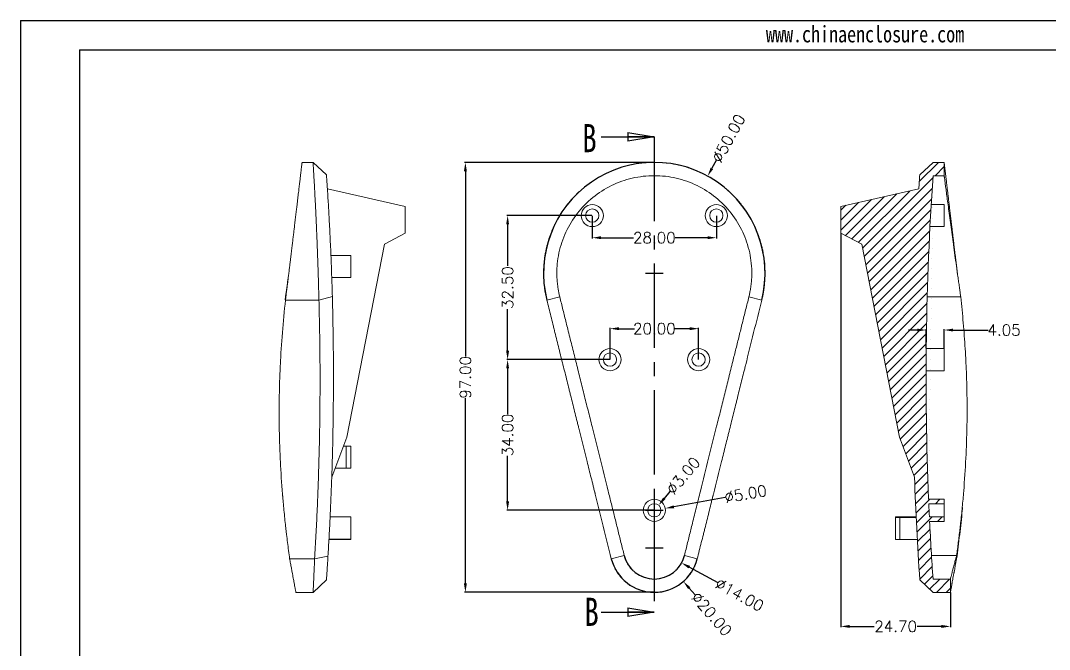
# Model space of a CAD drawing. Header units: inches. Extents: x -1125 to 2189, y 556 to 1115.
# Drawn here: x -669.9 to -437.7, y 693.5 to 835.4 of the extents above; entities that cross this region are included whole.
import ezdxf

# ---------------------------------------------------------------- set-up
doc = ezdxf.new("R2010")
doc.units = ezdxf.units.IN
doc.linetypes.add('CENTER2', pattern=[28.575, 19.05, -3.175, 3.175, -3.175])
doc.layers.add('文字', color=81, linetype='Continuous')
doc.styles.add('SLDTEXTSTYLE0', font='TXT', dxfattribs={"width": 0.75})
doc.styles.get("Standard").update_dxf_attribs({"font": 'txt', "bigfont": 'gbcbig.shx'})
doc.styles.add('宋体', font='', dxfattribs={"width": 0.8, "height": 3.5})
doc.styles.get('宋体').set_extended_font_data('SimSun')
doc.dimstyles.new('2.5', dxfattribs={"dimtxt": 2.5, "dimasz": 2, "dimexe": 0.18, "dimexo": 0.0625, "dimgap": 0.09, "dimtad": 0, "dimzin": 0, "dimdsep": 46, "dimtxsty": 'Standard', "dimcen": 2, "dimclrd": 3, "dimclre": 3, "dimclrt": 256, "dimadec": 0, "dimazin": 0, "dimtfac": 1, "dimtofl": 0, "dimtmove": 0, "dimatfit": 3, "dimfxl": 1, "dimtolj": 1, "dimtzin": 0, "dimarcsym": 0})

# ---------------------------------------------------------------- blocks, each defined once
blk = doc.blocks.new('_CLOSED')
at = {"color": 0, "linetype": 'ByBlock', "lineweight": -2}
for p, q in [((-1, 0.166667), (0, 0)), ((-1, 0.166667), (-1, -0.166667)), ((0, 0), (-1, -0.166667)), ((0, 0), (-1, 0))]:
    blk.add_line(p, q, dxfattribs=at)
blk = doc.blocks.new('*D108')
at = {"color": 3, "lineweight": -2}
for p, q in [((-526.9, 714.43), (-526.9, 718.43)), ((-528.9, 716.43), (-524.9, 716.43)), ((-517.72, 705.86), (-519.03, 707.37))]:
    blk.add_line(p, q, dxfattribs=at)
at = {"color": 3}
blk.add_solid([(-518.78, 707.59), (-519.28, 707.15), (-520.34, 708.88)], dxfattribs=at)
at = {"layer": 'Defpoints', "color": 0}
for p in [(-533.46, 723.97), (-520.34, 708.88)]:
    blk.add_point(p, dxfattribs=at)
at = {"insert": (-513.97, 701.55), "char_height": 2.5, "attachment_point": 5, "rotation": 310.9993}
blk.add_mtext('\\A1;∅20.00', dxfattribs=at)
blk = doc.blocks.new('*D109')
at = {"color": 3, "lineweight": -2}
for p, q in [((-512.94, 803.84), (-513.9, 802.09)), ((-526.9, 776.43), (-526.9, 780.43)), ((-528.9, 778.43), (-524.9, 778.43))]:
    blk.add_line(p, q, dxfattribs=at)
at = {"color": 3}
blk.add_solid([(-514.19, 802.25), (-513.61, 801.93), (-514.86, 800.34)], dxfattribs=at)
at = {"layer": 'Defpoints', "color": 0}
for p in [(-514.86, 800.34), (-538.94, 756.52)]:
    blk.add_point(p, dxfattribs=at)
at = {"insert": (-510.18, 808.85), "char_height": 2.5, "attachment_point": 5, "rotation": 61.2091}
blk.add_mtext('\\A1;∅50.00', dxfattribs=at)
blk = doc.blocks.new('*D110')
at = {"color": 3, "lineweight": -2}
for p, q in [((-540.9, 791.36), (-540.9, 786.25)), ((-512.9, 791.36), (-512.9, 786.25)), ((-538.9, 786.43), (-531.58, 786.43)), ((-514.9, 786.43), (-522.23, 786.43))]:
    blk.add_line(p, q, dxfattribs=at)
at = {"color": 3}
for points in [[(-538.9, 786.77), (-538.9, 786.1), (-540.9, 786.43)], [(-514.9, 786.77), (-514.9, 786.1), (-512.9, 786.43)]]:
    blk.add_solid(points, dxfattribs=at)
at = {"layer": 'Defpoints', "color": 0}
for p in [(-540.9, 791.43), (-512.9, 791.43), (-512.9, 786.43)]:
    blk.add_point(p, dxfattribs=at)
at = {"insert": (-526.9, 786.43), "char_height": 2.5, "attachment_point": 5}
blk.add_mtext('\\A1;28.00', dxfattribs=at)
blk = doc.blocks.new('*D111')
at = {"color": 3, "lineweight": -2}
for p, q in [((-536.9, 758.99), (-536.9, 766.09)), ((-534.9, 765.91), (-531.37, 765.91)), ((-518.9, 765.91), (-522.44, 765.91)), ((-516.9, 758.99), (-516.9, 766.09))]:
    blk.add_line(p, q, dxfattribs=at)
at = {"color": 3}
for points in [[(-534.9, 766.25), (-534.9, 765.58), (-536.9, 765.91)], [(-518.9, 766.25), (-518.9, 765.58), (-516.9, 765.91)]]:
    blk.add_solid(points, dxfattribs=at)
at = {"layer": 'Defpoints', "color": 0}
for p in [(-516.9, 765.91), (-536.9, 758.93), (-516.9, 758.93)]:
    blk.add_point(p, dxfattribs=at)
at = {"insert": (-526.9, 765.91), "char_height": 2.5, "attachment_point": 5}
blk.add_mtext('\\A1;20.00', dxfattribs=at)
blk = doc.blocks.new('*D112')
at = {"color": 3, "lineweight": -2}
for p, q in [((-540.97, 791.43), (-560.19, 791.43)), ((-560.01, 789.43), (-560.01, 780.06)), ((-560.01, 760.93), (-560.01, 770.3)), ((-536.97, 758.93), (-560.19, 758.93))]:
    blk.add_line(p, q, dxfattribs=at)
at = {"color": 3}
for points in [[(-560.35, 789.43), (-559.68, 789.43), (-560.01, 791.43)], [(-560.35, 760.93), (-559.68, 760.93), (-560.01, 758.93)]]:
    blk.add_solid(points, dxfattribs=at)
at = {"layer": 'Defpoints', "color": 0}
for p in [(-540.9, 791.43), (-560.01, 758.93), (-536.9, 758.93)]:
    blk.add_point(p, dxfattribs=at)
at = {"insert": (-560.01, 775.18), "char_height": 2.5, "attachment_point": 5, "rotation": 90}
blk.add_mtext('\\A1;32.50', dxfattribs=at)
blk = doc.blocks.new('*D113')
at = {"color": 3, "lineweight": -2}
for p, q in [((-536.97, 758.93), (-560.19, 758.93)), ((-560.01, 756.93), (-560.01, 746.6)), ((-560.01, 726.93), (-560.01, 737.25)), ((-526.97, 724.93), (-560.19, 724.93))]:
    blk.add_line(p, q, dxfattribs=at)
at = {"color": 3}
for points in [[(-560.35, 756.93), (-559.68, 756.93), (-560.01, 758.93)], [(-560.35, 726.93), (-559.68, 726.93), (-560.01, 724.93)]]:
    blk.add_solid(points, dxfattribs=at)
at = {"layer": 'Defpoints', "color": 0}
for p in [(-536.9, 758.93), (-560.01, 724.93), (-526.9, 724.93)]:
    blk.add_point(p, dxfattribs=at)
at = {"insert": (-560.01, 741.93), "char_height": 2.5, "attachment_point": 5, "rotation": 90}
blk.add_mtext('\\A1;34.00', dxfattribs=at)
blk = doc.blocks.new('*D114')
at = {"color": 3, "lineweight": -2}
for p, q in [((-523.38, 729.15), (-524.66, 727.62)), ((-526.9, 722.93), (-526.9, 726.93)), ((-528.9, 724.93), (-524.9, 724.93))]:
    blk.add_line(p, q, dxfattribs=at)
at = {"color": 3}
blk.add_solid([(-524.92, 727.83), (-524.41, 727.4), (-525.94, 726.08)], dxfattribs=at)
at = {"layer": 'Defpoints', "color": 0}
for p in [(-525.94, 726.08), (-527.86, 723.78)]:
    blk.add_point(p, dxfattribs=at)
at = {"insert": (-520.39, 732.74), "char_height": 2.5, "attachment_point": 5, "rotation": 50.1775}
blk.add_mtext('\\A1;∅3.00', dxfattribs=at)
blk = doc.blocks.new('*D115')
at = {"color": 3, "lineweight": -2}
for p, q in [((-526.9, 722.93), (-526.9, 726.93)), ((-510.91, 727.8), (-522.48, 725.72)), ((-528.9, 724.93), (-524.9, 724.93))]:
    blk.add_line(p, q, dxfattribs=at)
at = {"color": 3}
blk.add_solid([(-522.53, 726.05), (-522.42, 725.4), (-524.44, 725.37)], dxfattribs=at)
at = {"layer": 'Defpoints', "color": 0}
for p in [(-529.36, 724.49), (-524.44, 725.37)]:
    blk.add_point(p, dxfattribs=at)
at = {"insert": (-506.31, 728.63), "char_height": 2.5, "attachment_point": 5, "rotation": 10.193}
blk.add_mtext('\\A1;∅5.00', dxfattribs=at)
blk = doc.blocks.new('*D116')
at = {"color": 3, "lineweight": -2}
for p, q in [((-526.9, 714.43), (-526.9, 718.43)), ((-528.9, 716.43), (-524.9, 716.43)), ((-512.5, 708.54), (-519.01, 712.1))]:
    blk.add_line(p, q, dxfattribs=at)
at = {"color": 3}
blk.add_solid([(-518.85, 712.4), (-519.17, 711.81), (-520.76, 713.07)], dxfattribs=at)
at = {"layer": 'Defpoints', "color": 0}
for p in [(-533.04, 719.79), (-520.76, 713.07)]:
    blk.add_point(p, dxfattribs=at)
at = {"insert": (-507.67, 705.89), "char_height": 2.5, "attachment_point": 5, "rotation": 331.2929}
blk.add_mtext('\\A1;∅14.00', dxfattribs=at)
blk = doc.blocks.new('*D121')
at = {"color": 3, "lineweight": -2}
for p, q in [((-467.54, 765.6), (-469.54, 765.6)), ((-465.54, 761.49), (-465.54, 765.78)), ((-461.49, 761.49), (-461.49, 765.78)), ((-459.49, 765.6), (-451.59, 765.6))]:
    blk.add_line(p, q, dxfattribs=at)
at = {"color": 3}
for points in [[(-467.54, 765.93), (-467.54, 765.27), (-465.54, 765.6)], [(-459.49, 765.93), (-459.49, 765.27), (-461.49, 765.6)]]:
    blk.add_solid(points, dxfattribs=at)
at = {"layer": 'Defpoints', "color": 0}
for p in [(-461.49, 765.6), (-465.54, 761.43), (-461.49, 761.43)]:
    blk.add_point(p, dxfattribs=at)
at = {"insert": (-447.96, 765.6), "char_height": 2.5, "attachment_point": 5}
blk.add_mtext('\\A1;4.05', dxfattribs=at)
blk = doc.blocks.new('*D122')
at = {"color": 3, "lineweight": -2}
for p, q in [((-484.79, 787.42), (-484.79, 698.56)), ((-460.09, 706.36), (-460.09, 698.56)), ((-482.79, 698.74), (-477.32, 698.74)), ((-462.09, 698.74), (-467.56, 698.74))]:
    blk.add_line(p, q, dxfattribs=at)
at = {"color": 3}
for points in [[(-482.79, 699.07), (-482.79, 698.4), (-484.79, 698.74)], [(-462.09, 699.07), (-462.09, 698.4), (-460.09, 698.74)]]:
    blk.add_solid(points, dxfattribs=at)
at = {"layer": 'Defpoints', "color": 0}
for p in [(-484.79, 787.48), (-460.09, 706.43), (-484.79, 698.74)]:
    blk.add_point(p, dxfattribs=at)
at = {"insert": (-472.44, 698.74), "char_height": 2.5, "attachment_point": 5}
blk.add_mtext('\\A1;24.70', dxfattribs=at)
blk = doc.blocks.new('*D124')
at = {"color": 3, "lineweight": -2}
for p, q in [((-526.97, 803.43), (-569.73, 803.43)), ((-569.55, 801.43), (-569.55, 759.6)), ((-569.55, 708.43), (-569.55, 750.25)), ((-526.97, 706.43), (-569.73, 706.43))]:
    blk.add_line(p, q, dxfattribs=at)
at = {"color": 3}
for points in [[(-569.88, 801.43), (-569.21, 801.43), (-569.55, 803.43)], [(-569.88, 708.43), (-569.21, 708.43), (-569.55, 706.43)]]:
    blk.add_solid(points, dxfattribs=at)
at = {"layer": 'Defpoints', "color": 0}
for p in [(-526.9, 803.43), (-569.55, 706.43), (-526.9, 706.43)]:
    blk.add_point(p, dxfattribs=at)
at = {"insert": (-569.55, 754.93), "char_height": 2.5, "attachment_point": 5, "rotation": 90}
blk.add_mtext('\\A1;97.00', dxfattribs=at)

msp = doc.modelspace()

# ---------------------------------------------------------------- hatches: boundary and pattern name
at = {"linetype": 'Continuous', "lineweight": 0}
h = msp.add_hatch(dxfattribs=at)
h.set_pattern_fill('ANSI31', color=4, scale=0.5, style=0)
edge = h.paths.add_edge_path(flags=0)
edge.add_arc((193.492, 754.927), 659.062, 182.826543, 183.958704, ccw=False)
edge.add_line((-464.768, 722.427), (-461.487, 722.427))
edge.add_line((-461.487, 722.427), (-461.487, 723.427))
edge.add_line((-461.487, 723.427), (-464.817, 723.427))
edge.add_arc((193.492, 754.927), 659.062, 182.478428, 182.739505, ccw=False)
edge.add_line((-464.954, 726.427), (-461.487, 726.427))
edge.add_line((-461.487, 726.427), (-461.487, 727.427))
edge.add_line((-461.487, 727.427), (-464.996, 727.427))
edge.add_arc((193.492, 754.927), 659.062, 176.041296, 182.391414, ccw=False)
edge.add_line((-463.998, 800.427), (-461.487, 800.427))
edge.add_line((-461.487, 800.427), (-461.487, 803.427))
edge.add_line((-461.487, 803.427), (-463.972, 803.427))
edge.add_line((-463.972, 803.427), (-466.991, 800.623))
edge.add_arc((193.492, 754.927), 662.062, 176.04227, 176.319462)
edge.add_line((-467.204, 797.427), (-484.791, 793.498))
edge.add_line((-484.791, 793.498), (-484.791, 787.484))
edge.add_line((-484.791, 787.484), (-480.074, 785.002))
edge.add_line((-480.074, 785.002), (-471.57, 741.427))
edge.add_line((-471.57, 741.427), (-468.188, 732.427))
edge.add_arc((193.492, 754.927), 662.062, 181.947555, 183.95773)
edge.add_line((-466.991, 709.232), (-463.972, 706.427))
edge.add_line((-463.972, 706.427), (-460.09, 706.427))
edge.add_line((-460.09, 706.427), (-460.09, 709.427))
edge.add_line((-460.09, 709.427), (-463.998, 709.427))

# ---------------------------------------------------------------- linework, layer by layer
for p, q in [((-669.936, 835.418), (-275.786, 835.418)), ((-669.936, 835.418), (-669.936, 556.726)), ((-656.665, 828.782), (-282.422, 828.782)), ((-656.665, 828.782), (-656.665, 563.361))]:
    msp.add_line(p, q)
at = {"color": 7, "linetype": 'Continuous', "lineweight": 30}
for p, q in [((-538.904, 809.188), (-526.904, 809.188)), ((-538.904, 701.943), (-526.904, 701.943))]:
    msp.add_line(p, q, dxfattribs=at)
at = {"color": 1, "linetype": 'CENTER2'}
msp.add_line((-526.904, 809.188), (-526.904, 701.943), dxfattribs=at)
at = {"color": 7, "linetype": 'Continuous', "lineweight": 15}
for p, q in [((-603.919, 803.427), (-606.405, 803.427)), ((-600.901, 800.623), (-603.919, 803.427)), ((-463.972, 803.427), (-466.991, 800.623)), ((-461.487, 803.427), (-463.972, 803.427)), ((-461.487, 800.427), (-461.487, 803.427)), ((-461.487, 800.427), (-463.998, 800.427)), ((-600.687, 797.427), (-583.101, 793.498)), ((-484.791, 793.498), (-467.204, 797.427)), ((-583.101, 793.498), (-583.101, 787.484)), ((-484.791, 793.498), (-484.791, 787.484)), ((-461.487, 793.927), (-464.415, 793.927)), ((-461.487, 793.927), (-461.487, 788.927)), ((-583.101, 787.484), (-587.818, 785.002)), ((-480.074, 785.002), (-484.791, 787.484)), ((-464.692, 788.927), (-461.487, 788.927)), ((-587.818, 785.002), (-596.322, 741.427)), ((-471.57, 741.427), (-480.074, 785.002)), ((-599.893, 782.427), (-595.426, 782.427)), ((-595.426, 782.427), (-595.426, 777.427)), ((-599.704, 777.427), (-595.426, 777.427)), ((-610.211, 772.419), (-610.145, 773.105)), ((-610.145, 772.379), (-610.145, 773.105)), ((-602.598, 772.379), (-610.145, 772.379)), ((-599.574, 773.191), (-602.598, 772.379)), ((-551.161, 772.379), (-548.25, 773.105)), ((-502.647, 772.379), (-505.558, 773.105)), ((-465.319, 773.105), (-457.747, 773.105)), ((-461.487, 761.427), (-465.538, 761.427)), ((-461.487, 761.427), (-461.487, 756.427)), ((-465.568, 756.427), (-461.487, 756.427)), ((-611.581, 747.686), (-611.581, 746.96)), ((-456.311, 746.694), (-456.315, 746.96)), ((-456.311, 746.96), (-456.311, 747.686)), ((-596.322, 741.427), (-599.704, 732.427)), ((-468.188, 732.427), (-471.57, 741.427)), ((-597.073, 739.427), (-596.426, 739.427)), ((-596.426, 739.427), (-596.426, 734.427)), ((-595.426, 739.427), (-596.426, 739.427)), ((-595.426, 734.427), (-595.426, 739.427)), ((-598.953, 734.427), (-596.426, 734.427)), ((-596.426, 734.427), (-595.426, 734.427)), ((-461.487, 727.427), (-464.996, 727.427)), ((-461.487, 726.427), (-461.487, 727.427)), ((-461.487, 726.427), (-464.954, 726.427)), ((-461.487, 723.427), (-461.487, 726.427)), ((-600.072, 723.427), (-595.426, 723.427)), ((-595.426, 723.427), (-595.426, 718.446)), ((-472.466, 723.297), (-472.466, 723.427)), ((-467.82, 723.427), (-472.466, 723.427)), ((-471.466, 723.297), (-472.466, 723.297)), ((-472.466, 723.297), (-472.466, 718.316)), ((-467.816, 723.34), (-471.466, 723.34)), ((-471.466, 723.297), (-471.466, 723.34)), ((-471.466, 718.316), (-471.466, 723.297)), ((-464.817, 723.427), (-461.487, 723.427)), ((-464.768, 722.427), (-461.487, 722.427)), ((-461.487, 722.427), (-461.487, 723.427)), ((-600.332, 718.359), (-596.426, 718.359)), ((-600.328, 718.446), (-595.426, 718.446)), ((-596.426, 718.316), (-596.426, 718.359)), ((-595.426, 718.316), (-596.426, 718.316)), ((-595.426, 718.446), (-595.426, 718.316)), ((-472.466, 718.316), (-471.466, 718.316)), ((-467.559, 718.359), (-471.466, 718.359)), ((-603.574, 714.008), (-609.215, 714.008)), ((-603.574, 714.008), (-600.554, 714.552)), ((-536.607, 714.008), (-533.696, 714.734)), ((-517.201, 714.008), (-520.112, 714.734)), ((-464.343, 714.734), (-458.677, 714.734)), ((-458.677, 714.008), (-458.677, 714.734)), ((-603.919, 706.427), (-600.901, 709.232)), ((-466.991, 709.232), (-463.972, 706.427)), ((-463.998, 709.427), (-460.09, 709.427)), ((-460.09, 706.427), (-460.09, 709.427)), ((-607.802, 706.427), (-603.919, 706.427)), ((-463.972, 706.427), (-460.09, 706.427))]:
    msp.add_line(p, q, dxfattribs=at)
for centre, radius in [((-540.904, 791.427), 2.5), ((-540.904, 791.427), 1.5), ((-512.904, 791.427), 2.5), ((-512.904, 791.427), 1.5), ((-536.904, 758.927), 2.5), ((-536.904, 758.927), 1.5), ((-516.904, 758.927), 2.5), ((-516.904, 758.927), 1.5), ((-526.904, 724.927), 2.5), ((-526.904, 724.927), 1.5)]:
    msp.add_circle(centre, radius, dxfattribs=at)
for centre, radius, start, end in [((-526.904, 778.427), 25, 345.9233, 194.00079), ((-526.904, 716.427), 10, 194.0008, 345.9992), ((-526.904, 716.427), 7, 194.0008, 345.9992)]:
    msp.add_arc(centre, radius, start, end)
for radius, start, end in [(662.062, 176.04227, 176.319462), (659.062, 176.041296, 182.391414), (662.062, 181.947555, 183.95773), (659.062, 182.478428, 182.739505), (659.062, 182.826543, 183.958704)]:
    msp.add_arc((193.492, 754.927), radius, start, end, dxfattribs=at)
for points, knots in [([(-602.598, 772.379), (-602.61, 772.833), (-602.632, 773.744), (-602.67, 775.137), (-602.71, 776.553), (-602.746, 777.761), (-602.777, 778.757), (-602.802, 779.539), (-602.829, 780.335), (-602.856, 781.144), (-602.885, 781.963), (-602.915, 782.794), (-602.947, 783.665), (-602.983, 784.598), (-603.022, 785.61), (-603.066, 786.688), (-603.113, 787.826), (-603.159, 788.885), (-603.201, 789.84), (-603.239, 790.674), (-603.277, 791.49), (-603.315, 792.286), (-603.352, 793.059), (-603.39, 793.842), (-603.429, 794.62), (-603.468, 795.38), (-603.504, 796.079), (-603.538, 796.721), (-603.569, 797.309), (-603.606, 797.995), (-603.648, 798.756), (-603.693, 799.561), (-603.733, 800.272), (-603.775, 800.993), (-603.815, 801.688), (-603.852, 802.317), (-603.882, 802.809), (-603.903, 803.167), (-603.916, 803.368), (-603.921, 803.451), (-603.919, 803.427), (-603.919, 803.427)], [0, 0, 0, 0, 0.0307722, 0.061835, 0.0931884, 0.1248326, 0.1417632, 0.1590135, 0.1765835, 0.1944733, 0.2126828, 0.2312121, 0.2500612, 0.2713768, 0.2945211, 0.3194942, 0.3462959, 0.3749261, 0.3957829, 0.4166397, 0.4374966, 0.458335, 0.4790747, 0.4997158, 0.5230821, 0.5454498, 0.566819, 0.5871897, 0.6065618, 0.6249354, 0.6577647, 0.689524, 0.7202135, 0.7498332, 0.7923726, 0.8339578, 0.8745892, 0.9166259, 0.9583651, 0.9998076, 1, 1, 1, 1]), ([(-502.647, 772.379), (-502.513, 772.915), (-502.377, 773.536), (-502.226, 774.422), (-502.197, 774.604), (-502.142, 774.98), (-502.116, 775.175), (-502.043, 775.761), (-502.005, 776.153), (-501.945, 776.938), (-501.925, 777.331), (-501.903, 778.117), (-501.901, 778.508), (-501.922, 779.645), (-501.97, 780.364), (-502.113, 781.721), (-502.208, 782.359), (-502.373, 783.254), (-502.431, 783.541), (-502.555, 784.103), (-502.621, 784.379), (-502.971, 785.739), (-503.31, 786.756), (-504.064, 788.642), (-504.473, 789.507), (-505.368, 791.159), (-505.851, 791.939), (-506.867, 793.405), (-507.398, 794.088), (-508.513, 795.383), (-509.095, 795.992), (-510.897, 797.702), (-512.171, 798.687), (-514.839, 800.38), (-516.224, 801.083), (-519.072, 802.218), (-520.531, 802.648), (-523.486, 803.238), (-524.985, 803.399), (-527.98, 803.449), (-529.482, 803.34), (-532.453, 802.85), (-533.921, 802.471), (-536.799, 801.437), (-538.202, 800.784), (-540.236, 799.591), (-540.902, 799.157), (-542.2, 798.218), (-542.831, 797.715), (-544.061, 796.629), (-544.659, 796.047), (-545.811, 794.806), (-546.362, 794.149), (-547.415, 792.748), (-547.919, 792), (-548.628, 790.809), (-548.856, 790.4), (-549.294, 789.558), (-549.503, 789.128), (-550.106, 787.789), (-550.478, 786.822), (-550.958, 785.262), (-551.105, 784.724), (-551.302, 783.89), (-551.363, 783.609), (-551.479, 783.029), (-551.533, 782.73), (-551.633, 782.112), (-551.679, 781.794), (-551.759, 781.139), (-551.793, 780.808), (-551.88, 779.731), (-551.917, 778.898), (-551.864, 776.08), (-551.617, 774.207), (-551.161, 772.379)], [0, 0, 0, 0, 0.015625, 0.015625, 0.0195312, 0.0195312, 0.0234375, 0.0234375, 0.03125, 0.03125, 0.0390625, 0.0390625, 0.046875, 0.046875, 0.0625, 0.0625, 0.078125, 0.078125, 0.0859375, 0.0859375, 0.09375, 0.09375, 0.125, 0.125, 0.15625, 0.15625, 0.1875, 0.1875, 0.21875, 0.21875, 0.25, 0.25, 0.3125, 0.3125, 0.375, 0.375, 0.4375, 0.4375, 0.5, 0.5, 0.5625, 0.5625, 0.625, 0.625, 0.6875, 0.6875, 0.71875, 0.71875, 0.75, 0.75, 0.78125, 0.78125, 0.8125, 0.8125, 0.84375, 0.84375, 0.859375, 0.859375, 0.875, 0.875, 0.90625, 0.90625, 0.921875, 0.921875, 0.9296875, 0.9296875, 0.9375, 0.9375, 0.9453125, 0.9453125, 0.953125, 0.953125, 0.96875, 0.96875, 1, 1, 1, 1]), ([(-610.145, 772.379), (-610.111, 772.65), (-610.039, 773.227), (-609.923, 774.157), (-609.803, 775.127), (-609.683, 776.101), (-609.567, 777.041), (-609.446, 778.024), (-609.322, 779.032), (-609.198, 780.048), (-609.081, 781.013), (-608.97, 781.926), (-608.866, 782.788), (-608.75, 783.741), (-608.624, 784.784), (-608.488, 785.912), (-608.359, 786.986), (-608.237, 788.004), (-608.105, 789.106), (-607.964, 790.285), (-607.815, 791.526), (-607.676, 792.692), (-607.526, 793.951), (-607.369, 795.274), (-607.209, 796.625), (-607.061, 797.87), (-606.927, 799.005), (-606.806, 800.024), (-606.701, 800.917), (-606.611, 801.681), (-606.536, 802.312), (-606.478, 802.808), (-606.436, 803.163), (-606.41, 803.386), (-606.406, 803.414), (-606.405, 803.427)], [0, 0, 0, 0, 0.0184732, 0.0393888, 0.0627467, 0.0835874, 0.1044283, 0.1252692, 0.148807, 0.1712814, 0.1926924, 0.2130401, 0.2323243, 0.2505451, 0.2774063, 0.3033547, 0.3283904, 0.3525136, 0.3757242, 0.4081687, 0.4397632, 0.470508, 0.5004035, 0.5431003, 0.5848013, 0.625508, 0.6678374, 0.7095244, 0.7505715, 0.7924359, 0.8339485, 0.8751122, 0.9168727, 0.9585237, 1, 1, 1, 1]), ([(-458.495, 778.428), (-458.514, 778.585), (-458.57, 779.035), (-458.659, 779.767), (-458.762, 780.609), (-458.86, 781.415), (-458.953, 782.182), (-459.041, 782.911), (-459.146, 783.78), (-459.268, 784.784), (-459.404, 785.912), (-459.533, 786.986), (-459.655, 788.004), (-459.787, 789.106), (-459.928, 790.285), (-460.076, 791.526), (-460.215, 792.692), (-460.35, 793.822), (-460.48, 794.914), (-460.604, 795.964), (-460.72, 796.939), (-460.842, 797.963), (-460.965, 799.005), (-461.085, 800.024), (-461.191, 800.917), (-461.281, 801.681), (-461.355, 802.312), (-461.414, 802.808), (-461.456, 803.163), (-461.482, 803.386), (-461.485, 803.414), (-461.487, 803.427)], [0, 0, 0, 0, 0.012047, 0.0345455, 0.0561406, 0.0768324, 0.0966208, 0.115506, 0.1334878, 0.1645439, 0.1945446, 0.2234902, 0.2513807, 0.2782161, 0.3157275, 0.352256, 0.3878022, 0.4223665, 0.4595021, 0.4959897, 0.53183, 0.5670237, 0.6159636, 0.6641609, 0.7116183, 0.7600206, 0.8080162, 0.8556086, 0.9038642, 0.9519935, 1, 1, 1, 1]), ([(-600.901, 800.623), (-600.901, 800.623), (-600.904, 800.67), (-600.892, 800.505), (-600.865, 800.106), (-600.817, 799.395), (-600.752, 798.425), (-600.672, 797.197), (-600.58, 795.73), (-600.477, 794.042), (-600.368, 792.155), (-600.255, 790.094), (-600.141, 787.884), (-600.029, 785.555), (-599.921, 783.134), (-599.82, 780.655), (-599.728, 778.149), (-599.644, 775.643), (-599.597, 774.01), (-599.574, 773.191)], [0, 0, 0, 0, 0.0001732, 0.062535, 0.1250763, 0.1871603, 0.2495812, 0.3121672, 0.374325, 0.4368485, 0.4995147, 0.5617685, 0.6244024, 0.6871381, 0.7494646, 0.8121754, 0.8749308, 0.9372734, 1, 1, 1, 1]), ([(-505.558, 773.105), (-505.524, 773.244), (-505.453, 773.533), (-505.355, 773.987), (-505.259, 774.478), (-505.17, 775.005), (-505.057, 775.779), (-504.953, 776.793), (-504.874, 778.515), (-504.964, 780.595), (-505.359, 783.097), (-506.004, 785.445), (-507.239, 788.526), (-509.399, 792.064), (-512.915, 795.653), (-517.155, 798.362), (-521.901, 800.046), (-526.908, 800.619), (-531.914, 800.045), (-536.659, 798.358), (-540.898, 795.649), (-544.412, 792.059), (-547.026, 787.778), (-548.347, 783.817), (-548.782, 780.976), (-548.898, 779.318), (-548.914, 778.069), (-548.855, 776.791), (-548.742, 775.691), (-548.597, 774.733), (-548.443, 773.915), (-548.315, 773.375), (-548.25, 773.105)], [0, 0, 0, 0, 0.00540823, 0.01125724, 0.01754703, 0.02427758, 0.03144889, 0.04711565, 0.0627826, 0.09655558, 0.1255365, 0.15831238, 0.18822918, 0.25055245, 0.31306437, 0.37552652, 0.4377053, 0.5000777, 0.56248682, 0.62466134, 0.68707572, 0.74960508, 0.81192303, 0.87448166, 0.90575843, 0.92025853, 0.93726246, 0.95291271, 0.96856333, 0.97903303, 0.98951192, 1, 1, 1, 1]), ([(-457.747, 773.105), (-457.767, 773.244), (-457.808, 773.533), (-457.872, 773.987), (-457.942, 774.478), (-458.016, 775.005), (-458.125, 775.779), (-458.267, 776.793), (-458.508, 778.515), (-458.796, 780.595), (-459.141, 783.097), (-459.463, 785.445), (-459.883, 788.525), (-460.268, 791.365), (-460.606, 793.868), (-460.834, 795.559), (-461.029, 797.015), (-461.194, 798.242), (-461.323, 799.206), (-461.396, 799.752), (-461.435, 800.038), (-461.454, 800.18), (-461.469, 800.291), (-461.479, 800.369), (-461.486, 800.418), (-461.487, 800.424), (-461.487, 800.427)], [0, 0, 0, 0, 0.01080606, 0.02249283, 0.0350603, 0.04850845, 0.06283729, 0.09414067, 0.12544443, 0.19292542, 0.25083151, 0.31632023, 0.37609627, 0.50062293, 0.56430163, 0.62572822, 0.68895919, 0.75073602, 0.81335443, 0.87517678, 0.89604976, 0.91689439, 0.9377112, 0.95850072, 0.97926347, 1, 1, 1, 1]), ([(-610.145, 773.105), (-610.104, 773.395), (-610.015, 774.02), (-609.876, 775.003), (-609.732, 776.026), (-609.59, 777.042), (-609.479, 777.835), (-609.415, 778.298), (-609.397, 778.428)], [0, 0, 0, 0, 0.16625288, 0.35854071, 0.55700608, 0.74212476, 0.92724518, 1, 1, 1, 1]), ([(-609.215, 714.008), (-609.383, 715.224), (-609.542, 716.438), (-609.767, 718.255), (-609.84, 718.86), (-609.946, 719.767), (-609.981, 720.069), (-610.032, 720.522), (-610.049, 720.673), (-610.083, 720.975), (-610.099, 721.124), (-610.251, 722.5), (-610.376, 723.719), (-610.55, 725.541), (-610.606, 726.147), (-610.687, 727.054), (-610.713, 727.356), (-610.751, 727.809), (-610.764, 727.96), (-610.783, 728.186), (-610.789, 728.261), (-610.801, 728.412), (-610.807, 728.484), (-611.016, 731.057), (-611.179, 733.523), (-611.362, 737.179), (-611.413, 738.39), (-611.475, 740.196), (-611.493, 740.796), (-611.516, 741.694), (-611.523, 741.992), (-611.533, 742.44), (-611.536, 742.589), (-611.541, 742.812), (-611.542, 742.887), (-611.545, 743.035), (-611.546, 743.108), (-611.569, 744.403), (-611.58, 745.622), (-611.581, 747.45), (-611.579, 748.059), (-611.572, 748.973), (-611.569, 749.277), (-611.561, 749.887), (-611.557, 750.194), (-611.532, 751.702), (-611.501, 752.914), (-611.441, 754.74), (-611.418, 755.349), (-611.38, 756.266), (-611.367, 756.572), (-611.346, 757.032), (-611.339, 757.185), (-611.328, 757.415), (-611.324, 757.491), (-611.317, 757.645), (-611.313, 757.724), (-611.073, 762.561), (-610.685, 767.421), (-610.145, 772.379)], [0, 0, 0, 0, 0.0625, 0.0625, 0.09375, 0.09375, 0.109375, 0.109375, 0.1171875, 0.1171875, 0.125, 0.125, 0.1875, 0.1875, 0.21875, 0.21875, 0.234375, 0.234375, 0.2421875, 0.2421875, 0.2460938, 0.2460938, 0.25, 0.25, 0.375, 0.375, 0.4375, 0.4375, 0.46875, 0.46875, 0.484375, 0.484375, 0.4921875, 0.4921875, 0.4960938, 0.4960938, 0.5, 0.5, 0.5625, 0.5625, 0.59375, 0.59375, 0.609375, 0.609375, 0.625, 0.625, 0.6875, 0.6875, 0.71875, 0.71875, 0.734375, 0.734375, 0.7421875, 0.7421875, 0.7460938, 0.7460938, 0.75, 0.75, 1, 1, 1, 1]), ([(-603.574, 714.008), (-603.521, 714.891), (-603.415, 716.658), (-603.27, 719.308), (-603.135, 721.959), (-603.01, 724.61), (-602.897, 727.262), (-602.793, 729.914), (-602.701, 732.567), (-602.619, 735.22), (-602.548, 737.874), (-602.488, 740.528), (-602.424, 743.92), (-602.37, 748.05), (-602.343, 752.916), (-602.351, 757.783), (-602.396, 762.649), (-602.475, 767.514), (-602.557, 770.757), (-602.598, 772.379)], [0, 0, 0, 0, 0.0454492, 0.0908972, 0.1363447, 0.1817924, 0.2272409, 0.2726911, 0.3181435, 0.3635988, 0.4090578, 0.4545212, 0.4999895, 0.5833423, 0.6666823, 0.7500138, 0.8333411, 0.9166684, 1, 1, 1, 1]), ([(-599.574, 773.191), (-599.552, 772.389), (-599.508, 770.697), (-599.45, 768.027), (-599.397, 765.094), (-599.356, 761.898), (-599.312, 756.436), (-599.323, 750.394), (-599.411, 743.618), (-599.523, 738.302), (-599.68, 732.951), (-599.867, 727.911), (-600.078, 723.181), (-600.304, 718.763), (-600.473, 715.922), (-600.554, 714.552)], [0, 0, 0, 0, 0.0410471, 0.0865712, 0.1365722, 0.1910501, 0.250005, 0.4158979, 0.5000104, 0.5965457, 0.6877995, 0.7737718, 0.8544627, 0.9298721, 1, 1, 1, 1]), ([(-551.161, 772.379), (-550.856, 771.153), (-550.551, 769.933), (-550.097, 768.109), (-549.945, 767.502), (-549.719, 766.594), (-549.643, 766.292), (-549.53, 765.838), (-549.493, 765.687), (-549.418, 765.386), (-549.381, 765.238), (-549.035, 763.852), (-548.73, 762.626), (-548.274, 760.799), (-548.122, 760.191), (-547.896, 759.283), (-547.821, 758.981), (-547.708, 758.528), (-547.67, 758.377), (-547.614, 758.151), (-547.595, 758.076), (-547.557, 757.925), (-547.539, 757.851), (-547.212, 756.541), (-546.906, 755.314), (-546.45, 753.484), (-546.298, 752.875), (-546.071, 751.965), (-545.996, 751.662), (-545.845, 751.056), (-545.77, 750.757), (-545.39, 749.233), (-545.086, 748.015), (-544.63, 746.186), (-544.478, 745.577), (-544.25, 744.662), (-544.174, 744.358), (-544.06, 743.9), (-544.022, 743.748), (-543.965, 743.519), (-543.946, 743.443), (-543.908, 743.291), (-543.889, 743.213), (-543.278, 740.765), (-542.679, 738.362), (-541.77, 734.715), (-541.465, 733.492), (-541.005, 731.647), (-540.851, 731.03), (-540.62, 730.102), (-540.543, 729.792), (-540.427, 729.327), (-540.388, 729.172), (-540.33, 728.939), (-540.31, 728.861), (-540.272, 728.706), (-540.252, 728.625), (-539.039, 723.762), (-537.83, 718.914), (-536.607, 714.008)], [0, 0, 0, 0, 0.0625, 0.0625, 0.09375, 0.09375, 0.109375, 0.109375, 0.1171875, 0.1171875, 0.125, 0.125, 0.1875, 0.1875, 0.21875, 0.21875, 0.234375, 0.234375, 0.2421875, 0.2421875, 0.2460938, 0.2460938, 0.25, 0.25, 0.3125, 0.3125, 0.34375, 0.34375, 0.359375, 0.359375, 0.375, 0.375, 0.4375, 0.4375, 0.46875, 0.46875, 0.484375, 0.484375, 0.4921875, 0.4921875, 0.4960938, 0.4960938, 0.5, 0.5, 0.625, 0.625, 0.6875, 0.6875, 0.71875, 0.71875, 0.734375, 0.734375, 0.7421875, 0.7421875, 0.7460938, 0.7460938, 0.75, 0.75, 1, 1, 1, 1]), ([(-548.25, 773.105), (-548.128, 772.615), (-547.885, 771.638), (-547.52, 770.175), (-547.156, 768.716), (-546.793, 767.261), (-546.247, 765.069), (-545.519, 762.15), (-544.605, 758.486), (-543.695, 754.834), (-542.782, 751.174), (-541.871, 747.521), (-540.664, 742.679), (-539.147, 736.593), (-537.695, 730.772), (-536.602, 726.39), (-535.881, 723.495), (-535.155, 720.587), (-534.427, 717.664), (-533.94, 715.713), (-533.696, 714.734)], [0, 0, 0, 0, 0.0252237, 0.0503528, 0.0753881, 0.1003304, 0.1251805, 0.1881473, 0.2503306, 0.3132659, 0.3755152, 0.4379924, 0.5004866, 0.6237165, 0.750084, 0.7994716, 0.849151, 0.8991284, 0.9494095, 1, 1, 1, 1]), ([(-520.112, 714.734), (-519.991, 715.22), (-519.749, 716.191), (-519.386, 717.647), (-519.023, 719.101), (-518.661, 720.552), (-518.116, 722.737), (-517.391, 725.648), (-516.171, 730.54), (-514.654, 736.623), (-513.134, 742.719), (-511.926, 747.566), (-511.016, 751.215), (-510.105, 754.868), (-509.259, 758.259), (-508.476, 761.402), (-507.754, 764.295), (-507.027, 767.212), (-506.294, 770.151), (-505.804, 772.117), (-505.558, 773.105)], [0, 0, 0, 0, 0.025132, 0.050207, 0.0752259, 0.1001893, 0.1250979, 0.1878902, 0.2501276, 0.3767908, 0.5002948, 0.5627712, 0.6252309, 0.6873666, 0.7500795, 0.7991809, 0.848717, 0.8986945, 0.9491201, 1, 1, 1, 1]), ([(-517.201, 714.008), (-516.898, 715.224), (-516.595, 716.438), (-516.142, 718.255), (-515.991, 718.86), (-515.765, 719.767), (-515.69, 720.069), (-515.577, 720.522), (-515.539, 720.673), (-515.464, 720.975), (-515.427, 721.124), (-515.084, 722.5), (-514.78, 723.719), (-514.326, 725.541), (-514.174, 726.147), (-513.948, 727.054), (-513.873, 727.356), (-513.76, 727.809), (-513.722, 727.96), (-513.666, 728.186), (-513.647, 728.261), (-513.61, 728.412), (-513.591, 728.484), (-512.95, 731.057), (-512.335, 733.523), (-511.424, 737.179), (-511.122, 738.39), (-510.671, 740.196), (-510.522, 740.796), (-510.298, 741.694), (-510.223, 741.992), (-510.112, 742.44), (-510.075, 742.589), (-510.019, 742.812), (-510, 742.887), (-509.963, 743.035), (-509.945, 743.108), (-509.622, 744.403), (-509.318, 745.622), (-508.863, 747.45), (-508.711, 748.059), (-508.483, 748.973), (-508.407, 749.277), (-508.255, 749.887), (-508.178, 750.194), (-507.802, 751.702), (-507.5, 752.914), (-507.045, 754.74), (-506.893, 755.349), (-506.664, 756.266), (-506.588, 756.572), (-506.473, 757.032), (-506.435, 757.185), (-506.378, 757.415), (-506.359, 757.491), (-506.321, 757.645), (-506.301, 757.724), (-505.095, 762.561), (-503.883, 767.421), (-502.647, 772.379)], [0, 0, 0, 0, 0.0625, 0.0625, 0.09375, 0.09375, 0.109375, 0.109375, 0.1171875, 0.1171875, 0.125, 0.125, 0.1875, 0.1875, 0.21875, 0.21875, 0.234375, 0.234375, 0.2421875, 0.2421875, 0.2460938, 0.2460938, 0.25, 0.25, 0.375, 0.375, 0.4375, 0.4375, 0.46875, 0.46875, 0.484375, 0.484375, 0.4921875, 0.4921875, 0.4960938, 0.4960938, 0.5, 0.5, 0.5625, 0.5625, 0.59375, 0.59375, 0.609375, 0.609375, 0.625, 0.625, 0.6875, 0.6875, 0.71875, 0.71875, 0.734375, 0.734375, 0.7421875, 0.7421875, 0.7460938, 0.7460938, 0.75, 0.75, 1, 1, 1, 1]), ([(-458.677, 714.734), (-458.61, 715.22), (-458.478, 716.191), (-458.29, 717.647), (-458.11, 719.101), (-457.938, 720.552), (-457.691, 722.737), (-457.392, 725.648), (-456.958, 730.54), (-456.555, 736.623), (-456.345, 742.719), (-456.301, 747.566), (-456.33, 751.215), (-456.421, 754.868), (-456.562, 758.259), (-456.737, 761.402), (-456.934, 764.295), (-457.167, 767.212), (-457.435, 770.151), (-457.643, 772.117), (-457.747, 773.105)], [0, 0, 0, 0, 0.025132, 0.050207, 0.0752259, 0.1001893, 0.1250979, 0.1878902, 0.2501276, 0.3767908, 0.5002948, 0.5627712, 0.6252309, 0.6873666, 0.7500795, 0.7991809, 0.848717, 0.8986945, 0.9491201, 1, 1, 1, 1]), ([(-458.677, 714.008), (-458.44, 715.818), (-457.967, 719.438), (-457.537, 723.295), (-457.365, 725.341), (-457.346, 725.569)], [0, 0, 0, 0, 0.4705252, 0.9409571, 1, 1, 1, 1]), ([(-607.802, 706.428), (-607.802, 706.428), (-607.796, 706.397), (-607.812, 706.483), (-607.843, 706.649), (-607.9, 706.957), (-607.977, 707.373), (-608.075, 707.902), (-608.182, 708.48), (-608.291, 709.072), (-608.399, 709.649), (-608.518, 710.29), (-608.659, 711.048), (-608.824, 711.928), (-609.013, 712.936), (-609.147, 713.647), (-609.215, 714.008)], [0, 0, 0, 0, 0.00048788, 0.08302186, 0.16606085, 0.24963842, 0.33113233, 0.41429, 0.49913791, 0.5589617, 0.62059028, 0.68403055, 0.74928887, 0.83148977, 0.9144026, 1, 1, 1, 1]), ([(-603.919, 706.428), (-603.918, 706.454), (-603.915, 706.506), (-603.897, 706.88), (-603.874, 707.36), (-603.85, 707.885), (-603.82, 708.508), (-603.787, 709.226), (-603.75, 710.036), (-603.715, 710.793), (-603.686, 711.45), (-603.662, 711.981), (-603.636, 712.585), (-603.606, 713.266), (-603.585, 713.754), (-603.574, 714.008)], [0, 0, 0, 0, 0.1236507, 0.2494515, 0.3303088, 0.4136297, 0.4994346, 0.5776218, 0.6609139, 0.7493398, 0.7899813, 0.8353475, 0.885473, 0.9403573, 1, 1, 1, 1]), ([(-600.554, 714.552), (-600.577, 714.18), (-600.623, 713.436), (-600.688, 712.41), (-600.748, 711.485), (-600.801, 710.694), (-600.844, 710.052), (-600.876, 709.585), (-600.897, 709.287), (-600.899, 709.25), (-600.901, 709.232)], [0, 0, 0, 0, 0.1254818, 0.2511192, 0.3758877, 0.5011772, 0.6257926, 0.7508785, 0.8753853, 1, 1, 1, 1]), ([(-536.607, 714.008), (-536.536, 713.722), (-536.454, 713.449), (-536.32, 713.058), (-536.274, 712.931), (-536.202, 712.745), (-536.177, 712.684), (-536.14, 712.593), (-536.127, 712.563), (-536.108, 712.518), (-536.102, 712.503), (-536.089, 712.474), (-536.084, 712.461), (-535.961, 712.179), (-535.837, 711.925), (-535.641, 711.56), (-535.573, 711.441), (-535.47, 711.267), (-535.435, 711.21), (-535.382, 711.125), (-535.365, 711.097), (-535.338, 711.055), (-535.329, 711.041), (-535.311, 711.013), (-535.303, 711.001), (-534.976, 710.497), (-534.625, 710.049), (-534.063, 709.44), (-533.87, 709.248), (-533.574, 708.976), (-533.474, 708.888), (-533.323, 708.759), (-533.272, 708.717), (-533.196, 708.655), (-533.171, 708.634), (-533.119, 708.594), (-533.096, 708.575), (-532.62, 708.202), (-532.148, 707.895), (-531.418, 707.5), (-531.171, 707.379), (-530.796, 707.215), (-530.67, 707.163), (-530.481, 707.089), (-530.418, 707.065), (-530.291, 707.018), (-530.23, 706.996), (-529.106, 706.609), (-527.997, 706.427), (-526.348, 706.428), (-525.796, 706.474), (-524.976, 706.611), (-524.703, 706.669), (-524.299, 706.772), (-524.164, 706.809), (-523.964, 706.869), (-523.897, 706.89), (-523.765, 706.933), (-523.696, 706.956), (-523.124, 707.154), (-522.623, 707.373), (-521.893, 707.769), (-521.654, 707.912), (-521.302, 708.143), (-521.186, 708.223), (-521.014, 708.346), (-520.957, 708.388), (-520.872, 708.452), (-520.843, 708.473), (-520.787, 708.516), (-520.757, 708.54), (-520.321, 708.882), (-519.924, 709.245), (-519.363, 709.854), (-519.182, 710.067), (-518.921, 710.403), (-518.836, 710.518), (-518.711, 710.693), (-518.67, 710.752), (-518.609, 710.842), (-518.589, 710.872), (-518.559, 710.917), (-518.549, 710.933), (-518.529, 710.963), (-518.518, 710.98), (-518.367, 711.214), (-518.229, 711.445), (-518.033, 711.809), (-517.97, 711.933), (-517.878, 712.123), (-517.848, 712.187), (-517.803, 712.283), (-517.788, 712.316), (-517.766, 712.365), (-517.759, 712.381), (-517.745, 712.414), (-517.737, 712.432), (-517.527, 712.917), (-517.343, 713.437), (-517.201, 714.008)], [0, 0, 0, 0, 0.03125, 0.03125, 0.046875, 0.046875, 0.0546875, 0.0546875, 0.0585938, 0.0585938, 0.0605469, 0.0605469, 0.0625, 0.0625, 0.09375, 0.09375, 0.109375, 0.109375, 0.1171875, 0.1171875, 0.1210938, 0.1210938, 0.1230469, 0.1230469, 0.125, 0.125, 0.1875, 0.1875, 0.21875, 0.21875, 0.234375, 0.234375, 0.2421875, 0.2421875, 0.2460938, 0.2460938, 0.25, 0.25, 0.3125, 0.3125, 0.34375, 0.34375, 0.359375, 0.359375, 0.3671875, 0.3671875, 0.375, 0.375, 0.5, 0.5, 0.5625, 0.5625, 0.59375, 0.59375, 0.609375, 0.609375, 0.6171875, 0.6171875, 0.625, 0.625, 0.6875, 0.6875, 0.71875, 0.71875, 0.734375, 0.734375, 0.7421875, 0.7421875, 0.7460938, 0.7460938, 0.75, 0.75, 0.8125, 0.8125, 0.84375, 0.84375, 0.859375, 0.859375, 0.8671875, 0.8671875, 0.8710938, 0.8710938, 0.8730469, 0.8730469, 0.875, 0.875, 0.90625, 0.90625, 0.921875, 0.921875, 0.9296875, 0.9296875, 0.9335938, 0.9335938, 0.9355469, 0.9355469, 0.9375, 0.9375, 1, 1, 1, 1]), ([(-533.696, 714.734), (-533.676, 714.655), (-533.635, 714.5), (-533.565, 714.272), (-533.49, 714.053), (-533.411, 713.843), (-533.278, 713.524), (-533.077, 713.11), (-532.678, 712.437), (-532.087, 711.675), (-531.228, 710.882), (-530.262, 710.249), (-529.193, 709.778), (-528.067, 709.492), (-527.288, 709.427), (-526.515, 709.428), (-525.736, 709.493), (-524.609, 709.781), (-523.539, 710.252), (-522.574, 710.887), (-521.716, 711.68), (-521.126, 712.442), (-520.729, 713.114), (-520.507, 713.571), (-520.34, 713.986), (-520.214, 714.351), (-520.147, 714.604), (-520.112, 714.734)], [0, 0, 0, 0, 0.0134032, 0.0264482, 0.039135, 0.0514636, 0.0634343, 0.0958611, 0.1267606, 0.1913525, 0.2521258, 0.315278, 0.3763825, 0.4385264, 0.5000025, 0.5002456, 0.5617871, 0.6239702, 0.6851226, 0.748304, 0.8090591, 0.8736167, 0.9043944, 0.9366818, 0.9567871, 0.977893, 1, 1, 1, 1]), ([(-460.09, 709.427), (-460.09, 709.427), (-460.09, 709.428), (-460.073, 709.493), (-459.997, 709.781), (-459.872, 710.252), (-459.704, 710.887), (-459.494, 711.68), (-459.291, 712.442), (-459.111, 713.114), (-458.989, 713.571), (-458.878, 713.986), (-458.78, 714.351), (-458.711, 714.604), (-458.677, 714.734)], [0, 0, 0, 0, 0.0004862, 0.1235698, 0.2479366, 0.370242, 0.4966055, 0.6181162, 0.7472321, 0.8087879, 0.8733629, 0.9135737, 0.9557858, 1, 1, 1, 1]), ([(-460.09, 706.427), (-460.09, 706.427), (-460.09, 706.427), (-460.09, 706.428), (-460.081, 706.474), (-460.056, 706.611), (-460.045, 706.669), (-460.026, 706.772), (-460.019, 706.809), (-460.008, 706.869), (-460.005, 706.89), (-459.997, 706.933), (-459.992, 706.956), (-459.956, 707.154), (-459.915, 707.373), (-459.842, 707.769), (-459.815, 707.912), (-459.773, 708.143), (-459.758, 708.223), (-459.735, 708.346), (-459.727, 708.388), (-459.715, 708.452), (-459.711, 708.473), (-459.703, 708.516), (-459.699, 708.54), (-459.636, 708.882), (-459.568, 709.245), (-459.455, 709.854), (-459.415, 710.067), (-459.353, 710.403), (-459.331, 710.518), (-459.298, 710.693), (-459.287, 710.752), (-459.271, 710.842), (-459.265, 710.872), (-459.257, 710.917), (-459.254, 710.933), (-459.248, 710.963), (-459.245, 710.98), (-459.201, 711.214), (-459.158, 711.445), (-459.09, 711.809), (-459.067, 711.933), (-459.031, 712.123), (-459.019, 712.187), (-459.001, 712.283), (-458.995, 712.316), (-458.986, 712.365), (-458.983, 712.381), (-458.976, 712.414), (-458.973, 712.432), (-458.882, 712.917), (-458.784, 713.437), (-458.677, 714.008)], [0.49975226, 0.49975226, 0.49975226, 0.49975226, 0.5, 0.5, 0.5625, 0.5625, 0.59375, 0.59375, 0.609375, 0.609375, 0.6171875, 0.6171875, 0.625, 0.625, 0.6875, 0.6875, 0.71875, 0.71875, 0.734375, 0.734375, 0.7421875, 0.7421875, 0.74609375, 0.74609375, 0.75, 0.75, 0.8125, 0.8125, 0.84375, 0.84375, 0.859375, 0.859375, 0.8671875, 0.8671875, 0.87109375, 0.87109375, 0.87304688, 0.87304688, 0.875, 0.875, 0.90625, 0.90625, 0.921875, 0.921875, 0.9296875, 0.9296875, 0.93359375, 0.93359375, 0.93554688, 0.93554688, 0.9375, 0.9375, 1, 1, 1, 1])]:
    msp.add_open_spline(points, degree=3, knots=knots, dxfattribs=at)

# ---------------------------------------------------------------- block references
at = {"color": 7, "linetype": 'Continuous', "lineweight": 30, "xscale": 6, "yscale": 6}
for p in [(-526.904, 809.188), (-526.904, 701.943)]:
    msp.add_blockref('_CLOSED', p, dxfattribs=at)

# ---------------------------------------------------------------- texts
at = {"color": 7, "linetype": 'Continuous', "char_height": 6.35, "attachment_point": 1, "style": 'SLDTEXTSTYLE0'}
for insert in [(-543.159, 812.078), (-542.688, 705.214)]:
    msp.add_mtext('B', dxfattribs=dict(at, insert=insert))
at = {"layer": '文字', "color": 0, "insert": (-501.708, 834.237), "char_height": 3.73712, "width": 65.6577, "attachment_point": 1, "style": '宋体'}
msp.add_mtext('www.chinaenclosure.com', dxfattribs=at)

# ---------------------------------------------------------------- dimensions: what is measured, and where the dimension line sits
for p1, p2, picture, middle in [((-538.944, 756.518), (-514.864, 800.337), '*D109', (-510.185, 808.851)), ((-527.865, 723.775), (-525.943, 726.079), '*D114', (-520.389, 732.741)), ((-533.465, 723.975), (-520.344, 708.88), '*D108', (-513.97, 701.548))]:
    dim = msp.add_diameter_dim_2p(p1=p1, p2=p2, dimstyle='2.5')
    dim.commit()
    dim.dimension.update_dxf_attribs({"geometry": picture, "text_midpoint": middle})
dim = msp.add_linear_dim(base=(-569.548, 706.427), p1=(-526.904, 803.427), p2=(-526.904, 706.427), angle=90, dimstyle='2.5')
dim.commit()
dim.dimension.update_dxf_attribs({"geometry": '*D124', "text_midpoint": (-569.548, 754.927), "dimtype": 160})
for base, p1, p2, picture, middle in [((-560.014, 758.927), (-540.904, 791.427), (-536.904, 758.927), '*D112', (-560.014, 775.177)), ((-560.014, 724.927), (-536.904, 758.927), (-526.904, 724.927), '*D113', (-560.014, 741.927))]:
    dim = msp.add_linear_dim(base=base, p1=p1, p2=p2, angle=90, dimstyle='2.5')
    dim.commit()
    dim.dimension.update_dxf_attribs({"geometry": picture, "text_midpoint": middle})
for base, p1, p2, picture, middle in [((-512.904, 786.432), (-540.904, 791.427), (-512.904, 791.427), '*D110', (-526.904, 786.432)), ((-484.791, 698.738), (-460.09, 706.427), (-484.791, 787.484), '*D122', (-472.441, 698.738)), ((-516.904, 765.914), (-536.904, 758.927), (-516.904, 758.927), '*D111', (-526.904, 765.914))]:
    dim = msp.add_linear_dim(base=base, p1=p1, p2=p2, dimstyle='2.5')
    dim.commit()
    dim.dimension.update_dxf_attribs({"geometry": picture, "text_midpoint": middle})
dim = msp.add_linear_dim(base=(-461.487, 765.599), p1=(-465.538, 761.427), p2=(-461.487, 761.427), dimstyle='2.5')
dim.commit()
dim.dimension.update_dxf_attribs({"geometry": '*D121', "text_midpoint": (-447.96, 765.599), "dimtype": 160})
for p1, p2, picture, middle in [((-529.365, 724.485), (-524.443, 725.37), '*D115', (-506.312, 728.63)), ((-533.044, 719.79), (-520.764, 713.065), '*D116', (-507.666, 705.892))]:
    dim = msp.add_diameter_dim_2p(p1=p1, p2=p2, dimstyle='2.5')
    dim.commit()
    dim.dimension.update_dxf_attribs({"geometry": picture, "text_midpoint": middle, "dimtype": 163})

doc.saveas('drawing.dxf')
